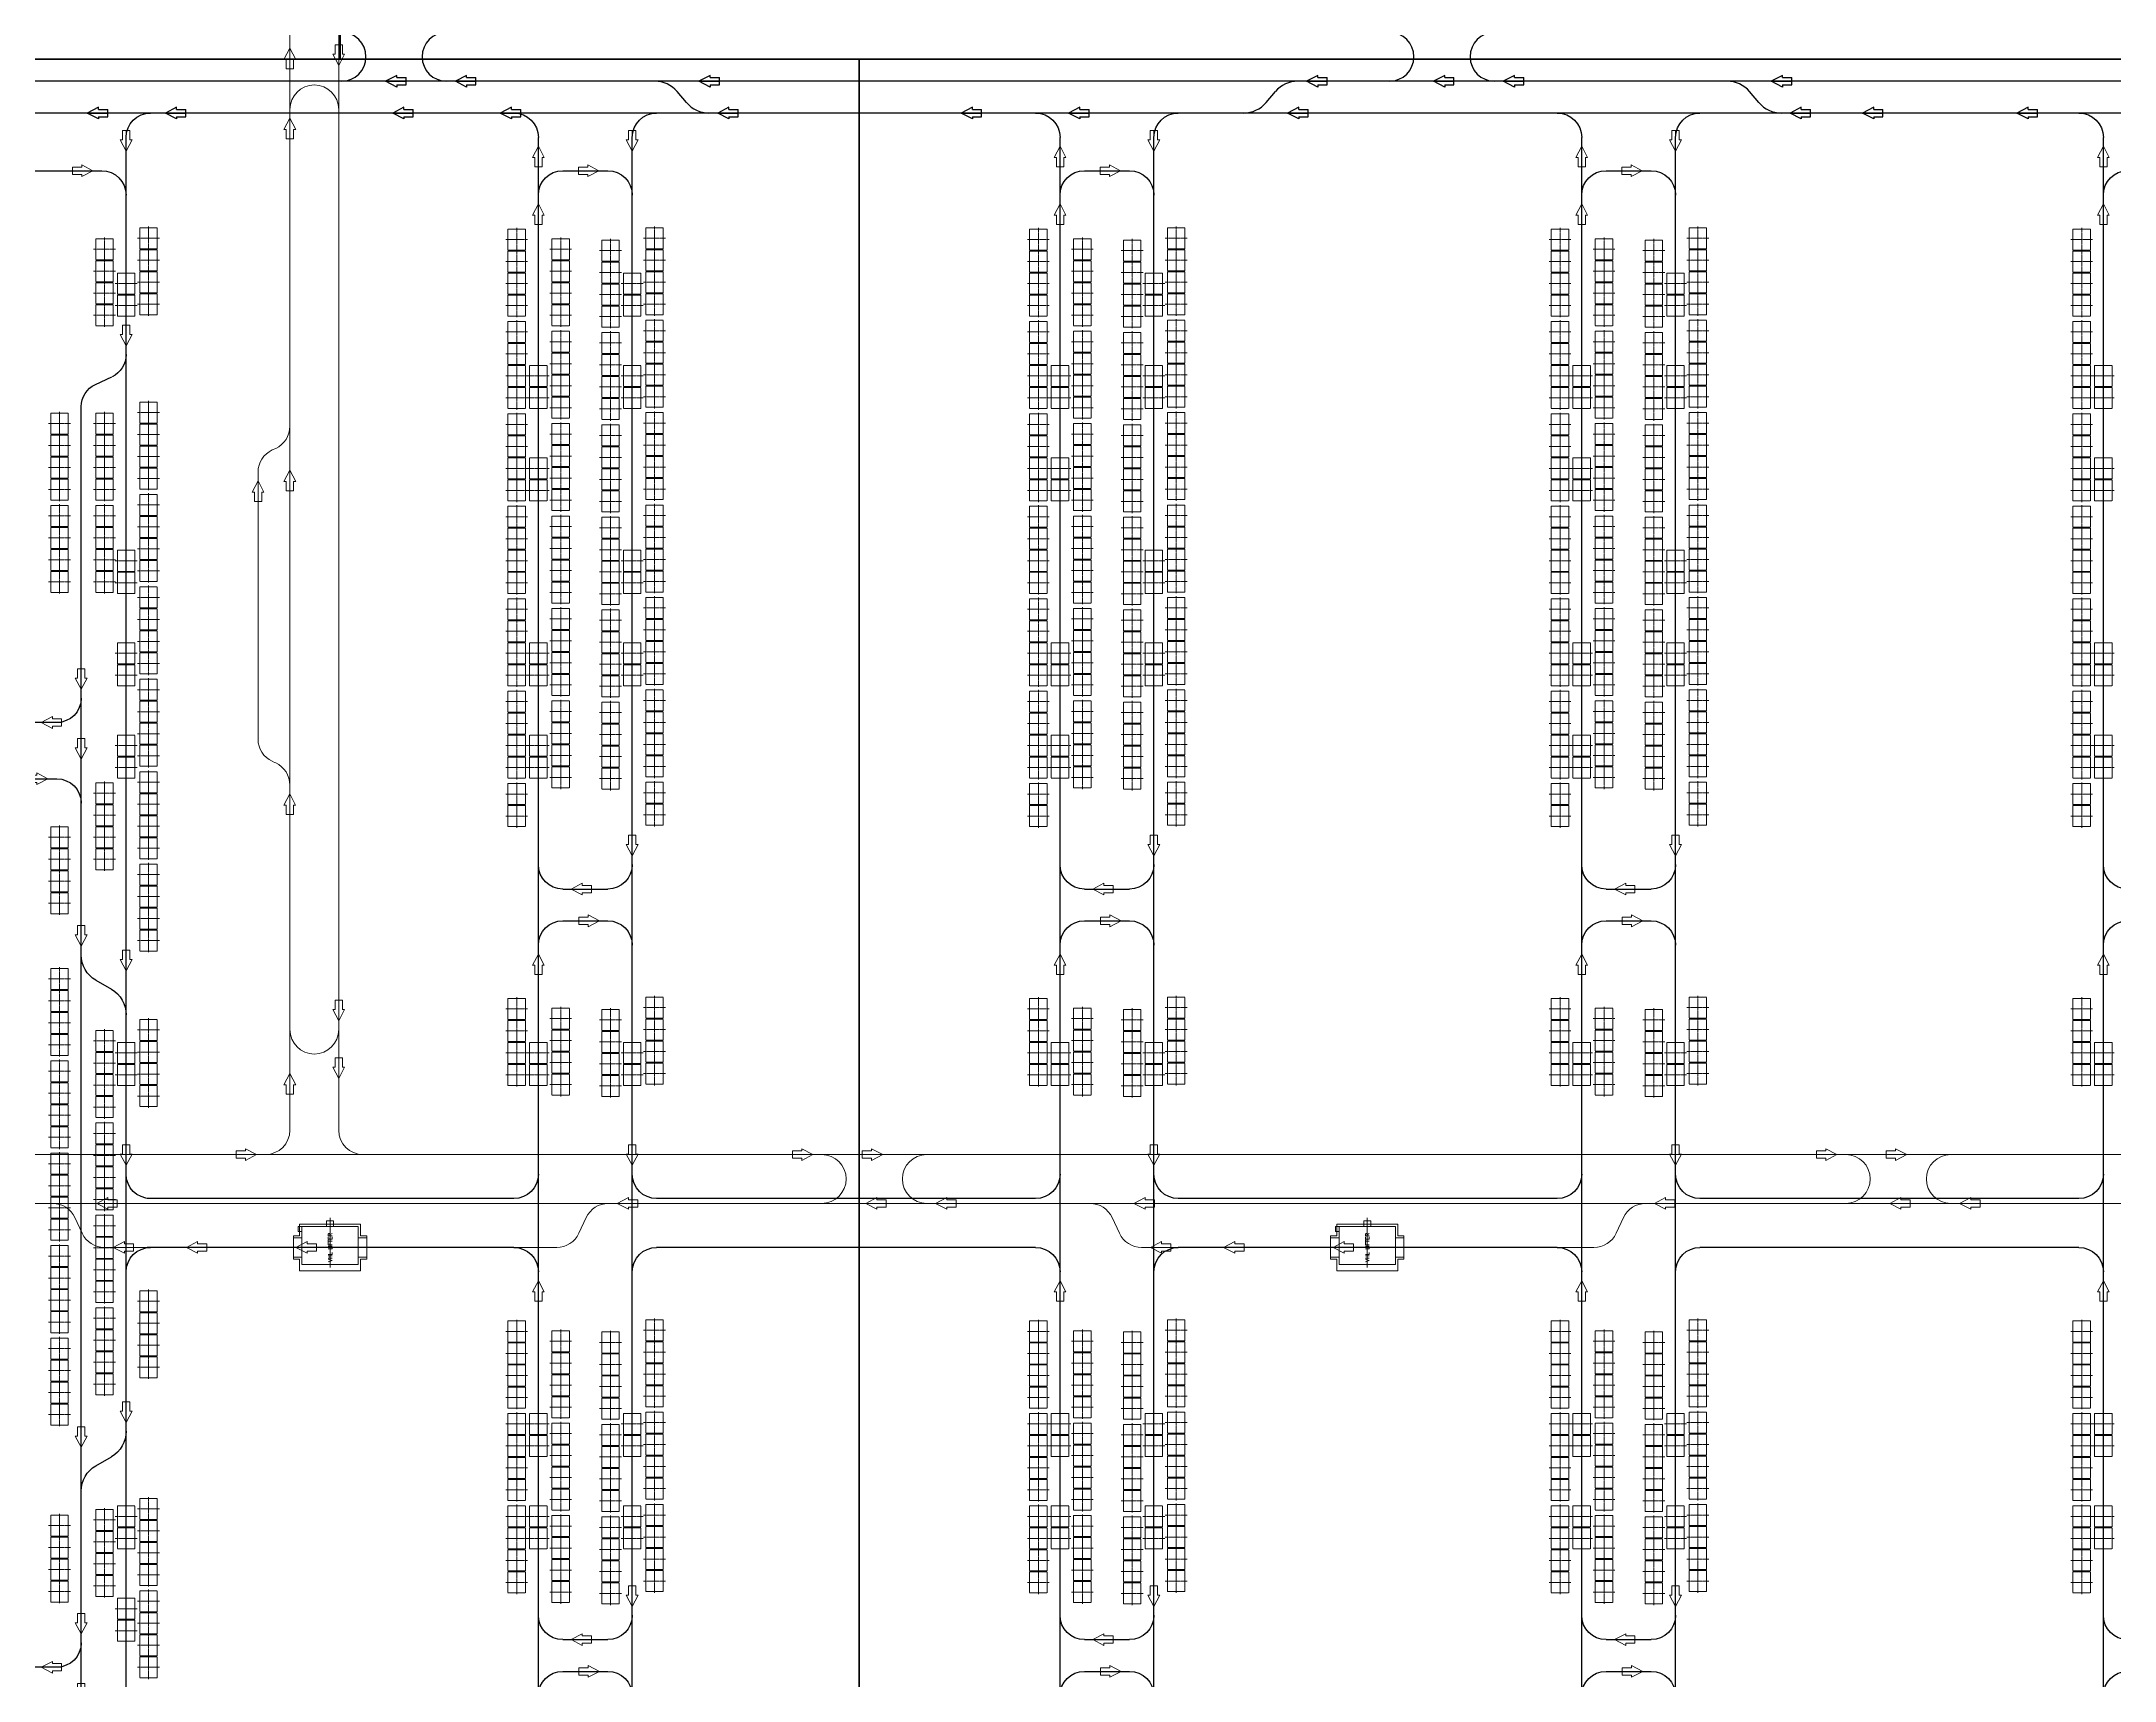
# Model space of a CAD drawing. Header units: millimetres. Extents: x -128 to 670218, y 27186 to 149492.
# Drawn here: x 432642 to 475056, y 46829 to 80349 of the extents above; entities that cross this region are included whole.
import ezdxf
from ezdxf.enums import TextEntityAlignment as Align

# ---------------------------------------------------------------- set-up
doc = ezdxf.new("R2010")
doc.units = ezdxf.units.MM
for name, pattern in [('ACAD_ISO08W100', [36, 24, -3, 6, -3]), ('AM_ISO08W050', [18, 12, -1.5, 3, -1.5]), ('XAT-M16_6F_EQ Layout_20211120$0$ACAD_ISO08W100', [36, 24, -3, 6, -3])]:
    doc.linetypes.add(name, pattern=pattern)
for name, color, linetype, lineweight in [('_CLINE', 4, 'XAT-M16_6F_EQ Layout_20211120$0$ACAD_ISO08W100', 9), ('CL', 4, 'Continuous', 9), ('CLINE', 4, 'ACAD_ISO08W100', 9), ('DIRECT', 40, 'Continuous', 9), ('LINE_EQ', 4, 'AM_ISO08W050', 20), ('LINE_STB', 151, 'Continuous', 30), ('Rail Block(Upper)', 191, 'Continuous', 18), ('Rail_H6022(Upper)', 6, 'Continuous', 18), ('TXT', 3, 'Continuous', 9), ('ZONE', 8, 'Continuous', 9)]:
    doc.layers.add(name, color=color, linetype=linetype, lineweight=lineweight)
doc.layers.add('Rail_H4822(Lower)', color=7, linetype='Continuous')
doc.styles.add('CF-FNT', font='romans.shx', dxfattribs={"width": 0.85, "bigfont": 'bigfont.shx'})

# ---------------------------------------------------------------- blocks, each defined once
blk = doc.blocks.new('*U3')
at = {"color": 0, "linetype": 'ByBlock'}
for p, q in [((-120, -230), (0, 0)), ((0, 0), (0, -420)), ((120, -230), (0, 0)), ((-75, -230), (-120, -230)), ((-75, -230), (-75, -420)), ((75, -420), (-75, -420)), ((75, -230), (75, -420)), ((75, -230), (120, -230))]:
    blk.add_line(p, q, dxfattribs=at)
blk = doc.blocks.new('A$C31676947')
at = {"layer": 'Rail_H4822(Lower)'}
for p, q in [((500, 47250), (500, 500)), ((2420, 47250), (2420, 500)), ((1000, 46570), (1920, 46570)), ((1000, 31870), (1920, 31870)), ((1000, 31220), (1920, 31220)), ((1000, 16520), (1920, 16520)), ((1000, 15870), (1920, 15870)), ((1000, 1180), (1920, 1180))]:
    blk.add_line(p, q, dxfattribs=at)
for centre, start, end in [((0, 47250), 0, 90), ((2920, 47250), 90, 180), ((1000, 46070), 90, 180), ((1920, 46070), 0, 90), ((1000, 32370), 180, 270), ((1920, 32370), 270, 0), ((1000, 30720), 90, 180), ((1920, 30720), 0, 90), ((0, 23700), 270, 0), ((2920, 23700), 180, 270), ((0, 21700), 0, 90), ((2920, 21700), 90, 180), ((1000, 17020), 180, 270), ((1920, 17020), 270, 0), ((1000, 15370), 90, 180), ((1920, 15370), 0, 90), ((1000, 1680), 180, 270), ((1920, 1680), 270, 0), ((0, 500), 270, 0), ((2920, 500), 180, 270)]:
    blk.add_arc(centre, 500, start, end, dxfattribs=at)
at = {"layer": 'DIRECT'}
for p, rotation in [((500, 46970), 180), ((1180, 46570), 89.99999999999999), ((500, 32550), 180), ((500, 23880), 180), ((500, 17200), 180), ((500, 1860), 180), ((1740, 1180), 270), ((500, 680), 180)]:
    blk.add_blockref('*U3', p, dxfattribs=dict(at, rotation=rotation))
for p in [(2420, 47070), (2420, 45890), (2420, 30540), (2420, 21520), (2420, 15190), (2420, 780)]:
    blk.add_blockref('*U3', p, dxfattribs=at)
at = {"layer": 'DIRECT', "lineweight": -2}
for p, rotation in [((1750, 31870), 270), ((1170, 31220), 89.99999999999999), ((1750, 16520), 270), ((1170, 15870), 89.99999999999999)]:
    blk.add_blockref('*U3', p, dxfattribs=dict(at, rotation=rotation))
blk = doc.blocks.new('A$Ca08771bd')
at = {"layer": 'Rail_H4822(Lower)'}
for p, q in [((500, 47250), (500, 500)), ((2920, 47250), (2920, 500)), ((1000, 46570), (2420, 46570)), ((2290, 42199), (2630, 42357)), ((2000, 41745), (2000, 6005)), ((1000, 32935), (1500, 32935)), ((1500, 31785), (1000, 31785)), ((2300, 27664), (2620, 27480)), ((2300, 17736), (2620, 17920)), ((1000, 13615), (1500, 13615)), ((1500, 12465), (1000, 12465)), ((2290, 5552), (2630, 5394)), ((1000, 1180), (2420, 1180))]:
    blk.add_line(p, q, dxfattribs=at)
for centre, radius, start, end in [((0, 47250), 500, 0, 90), ((3420, 47250), 500, 90, 180), ((1000, 46070), 500, 90, 180), ((2420, 46070), 500, 0, 90), ((2420, 42811), 500, 294.8882, 0), ((2500, 41745), 500, 114.8882, 180), ((1000, 33435), 500, 180, 270), ((1500, 33435), 500, 270, 0), ((1000, 31285), 500, 90, 180), ((1500, 31285), 500, 0, 90), ((2600, 28184), 600, 180, 240), ((2320, 26960), 600, 0, 60), ((0, 23700), 500, 270, 0), ((3420, 23700), 500, 180, 270), ((0, 21700), 500, 0, 90), ((3420, 21700), 500, 90, 180), ((2320, 18440), 600, 300, 0), ((2600, 17216), 600, 120, 180), ((1000, 14115), 500, 180, 270), ((1500, 14115), 500, 270, 0), ((1000, 11965), 500, 90, 180), ((1500, 11965), 500, 0, 90), ((2500, 6005), 500, 180, 245.1118), ((2420, 4940), 500, 0, 65.1118), ((1000, 1680), 500, 180, 270), ((2420, 1680), 500, 270, 0), ((0, 500), 500, 270, 0), ((3420, 500), 500, 180, 270)]:
    blk.add_arc(centre, radius, start, end, dxfattribs=at)
at = {"layer": 'DIRECT'}
for p, rotation in [((500, 46970), 180), ((1180, 46570), 90), ((500, 33615), 180), ((1320, 32935), 270), ((500, 32185), 180), ((1180, 31785), 90), ((500, 23880), 180), ((500, 14295), 180), ((1320, 13615), 270), ((500, 12865), 180), ((1180, 12465), 90), ((500, 1860), 180), ((2240, 1180), 270), ((500, 680), 180)]:
    blk.add_blockref('*U3', p, dxfattribs=dict(at, rotation=rotation))
for p in [(2920, 47070), (2920, 45890), (2920, 41911), (2000, 32535), (2000, 31105), (2920, 21520), (2000, 13215), (2000, 11785), (2920, 780)]:
    blk.add_blockref('*U3', p, dxfattribs=at)
at = {"layer": 'DIRECT', "lineweight": -2}
for p in [(2000, 27287), (2920, 26780), (2920, 17543), (2000, 17036), (2920, 4760)]:
    blk.add_blockref('*U3', p, dxfattribs=at)
blk = doc.blocks.new('*U553')
at = {"color": 0, "linetype": 'ByBlock'}
for p, q in [((-120, -230), (0, 0)), ((0, 0), (0, -420)), ((120, -230), (0, 0)), ((-75, -230), (-120, -230)), ((-75, -230), (-75, -420)), ((75, -420), (-75, -420)), ((75, -230), (75, -420)), ((75, -230), (120, -230))]:
    blk.add_line(p, q, dxfattribs=at)
blk = doc.blocks.new('*U555')
at = {"color": 0, "linetype": 'ByBlock'}
for p, q in [((-120, -230), (0, 0)), ((0, 0), (0, -420)), ((120, -230), (0, 0)), ((-75, -230), (-120, -230)), ((-75, -230), (-75, -420)), ((75, -420), (-75, -420)), ((75, -230), (75, -420)), ((75, -230), (120, -230))]:
    blk.add_line(p, q, dxfattribs=at)
blk = doc.blocks.new('*U474')
at = {"color": 0, "linetype": 'ByBlock'}
for p, q in [((-120, -230), (0, 0)), ((0, 0), (0, -420)), ((120, -230), (0, 0)), ((-75, -230), (-120, -230)), ((-75, -230), (-75, -420)), ((75, -420), (-75, -420)), ((75, -230), (75, -420)), ((75, -230), (120, -230))]:
    blk.add_line(p, q, dxfattribs=at)
blk = doc.blocks.new('*U476')
at = {"color": 0, "linetype": 'ByBlock'}
for p, q in [((-120, -230), (0, 0)), ((0, 0), (0, -420)), ((120, -230), (0, 0)), ((-75, -230), (-120, -230)), ((-75, -230), (-75, -420)), ((75, -420), (-75, -420)), ((75, -230), (75, -420)), ((75, -230), (120, -230))]:
    blk.add_line(p, q, dxfattribs=at)
blk = doc.blocks.new('*U680')
at = {"color": 0, "linetype": 'ByBlock'}
for p, q in [((-120, -230), (0, 0)), ((0, 0), (0, -420)), ((120, -230), (0, 0)), ((-75, -230), (-120, -230)), ((-75, -230), (-75, -420)), ((75, -420), (-75, -420)), ((75, -230), (75, -420)), ((75, -230), (120, -230))]:
    blk.add_line(p, q, dxfattribs=at)
blk = doc.blocks.new('*U687')
at = {"color": 0, "linetype": 'ByBlock'}
for p, q in [((-120, -230), (0, 0)), ((0, 0), (0, -420)), ((120, -230), (0, 0)), ((-75, -230), (-120, -230)), ((-75, -230), (-75, -420)), ((75, -420), (-75, -420)), ((75, -230), (75, -420)), ((75, -230), (120, -230))]:
    blk.add_line(p, q, dxfattribs=at)
blk = doc.blocks.new('*U688')
at = {"color": 0, "linetype": 'ByBlock'}
for p, q in [((-120, -230), (0, 0)), ((0, 0), (0, -420)), ((120, -230), (0, 0)), ((-75, -230), (-120, -230)), ((-75, -230), (-75, -420)), ((75, -420), (-75, -420)), ((75, -230), (75, -420)), ((75, -230), (120, -230))]:
    blk.add_line(p, q, dxfattribs=at)
blk = doc.blocks.new('*U689')
at = {"color": 0, "linetype": 'ByBlock'}
for p, q in [((-120, -230), (0, 0)), ((0, 0), (0, -420)), ((120, -230), (0, 0)), ((-75, -230), (-120, -230)), ((-75, -230), (-75, -420)), ((75, -420), (-75, -420)), ((75, -230), (75, -420)), ((75, -230), (120, -230))]:
    blk.add_line(p, q, dxfattribs=at)
blk = doc.blocks.new('*U690')
at = {"color": 0, "linetype": 'ByBlock'}
for p, q in [((-120, -230), (0, 0)), ((0, 0), (0, -420)), ((120, -230), (0, 0)), ((-75, -230), (-120, -230)), ((-75, -230), (-75, -420)), ((75, -420), (-75, -420)), ((75, -230), (75, -420)), ((75, -230), (120, -230))]:
    blk.add_line(p, q, dxfattribs=at)
blk = doc.blocks.new('*U691')
at = {"color": 0, "linetype": 'ByBlock'}
for p, q in [((-120, -230), (0, 0)), ((0, 0), (0, -420)), ((120, -230), (0, 0)), ((-75, -230), (-120, -230)), ((-75, -230), (-75, -420)), ((75, -420), (-75, -420)), ((75, -230), (75, -420)), ((75, -230), (120, -230))]:
    blk.add_line(p, q, dxfattribs=at)
blk = doc.blocks.new('*U692')
at = {"color": 0, "linetype": 'ByBlock'}
for p, q in [((-120, -230), (0, 0)), ((0, 0), (0, -420)), ((120, -230), (0, 0)), ((-75, -230), (-120, -230)), ((-75, -230), (-75, -420)), ((75, -420), (-75, -420)), ((75, -230), (75, -420)), ((75, -230), (120, -230))]:
    blk.add_line(p, q, dxfattribs=at)
blk = doc.blocks.new('*U693')
at = {"color": 0, "linetype": 'ByBlock'}
for p, q in [((-120, -230), (0, 0)), ((0, 0), (0, -420)), ((120, -230), (0, 0)), ((-75, -230), (-120, -230)), ((-75, -230), (-75, -420)), ((75, -420), (-75, -420)), ((75, -230), (75, -420)), ((75, -230), (120, -230))]:
    blk.add_line(p, q, dxfattribs=at)
blk = doc.blocks.new('*U311')
at = {"color": 0, "linetype": 'ByBlock'}
for p, q in [((-120, -230), (0, 0)), ((0, 0), (0, -420)), ((120, -230), (0, 0)), ((-75, -230), (-120, -230)), ((-75, -230), (-75, -420)), ((75, -420), (-75, -420)), ((75, -230), (75, -420)), ((75, -230), (120, -230))]:
    blk.add_line(p, q, dxfattribs=at)
blk = doc.blocks.new('*U312')
at = {"color": 0, "linetype": 'ByBlock'}
for p, q in [((-120, -230), (0, 0)), ((0, 0), (0, -420)), ((120, -230), (0, 0)), ((-75, -230), (-120, -230)), ((-75, -230), (-75, -420)), ((75, -420), (-75, -420)), ((75, -230), (75, -420)), ((75, -230), (120, -230))]:
    blk.add_line(p, q, dxfattribs=at)
blk = doc.blocks.new('*U317')
at = {"color": 0, "linetype": 'ByBlock'}
for p, q in [((-120, -230), (0, 0)), ((0, 0), (0, -420)), ((120, -230), (0, 0)), ((-75, -230), (-120, -230)), ((-75, -230), (-75, -420)), ((75, -420), (-75, -420)), ((75, -230), (75, -420)), ((75, -230), (120, -230))]:
    blk.add_line(p, q, dxfattribs=at)
blk = doc.blocks.new('*U318')
at = {"color": 0, "linetype": 'ByBlock'}
for p, q in [((-120, -230), (0, 0)), ((0, 0), (0, -420)), ((120, -230), (0, 0)), ((-75, -230), (-120, -230)), ((-75, -230), (-75, -420)), ((75, -420), (-75, -420)), ((75, -230), (75, -420)), ((75, -230), (120, -230))]:
    blk.add_line(p, q, dxfattribs=at)
blk = doc.blocks.new('*U286')
at = {"color": 0, "linetype": 'ByBlock'}
for p, q in [((-120, -230), (0, 0)), ((0, 0), (0, -420)), ((120, -230), (0, 0)), ((-75, -230), (-120, -230)), ((-75, -230), (-75, -420)), ((75, -420), (-75, -420)), ((75, -230), (75, -420)), ((75, -230), (120, -230))]:
    blk.add_line(p, q, dxfattribs=at)
blk = doc.blocks.new('*U287')
at = {"color": 0, "linetype": 'ByBlock'}
for p, q in [((-120, -230), (0, 0)), ((0, 0), (0, -420)), ((120, -230), (0, 0)), ((-75, -230), (-120, -230)), ((-75, -230), (-75, -420)), ((75, -420), (-75, -420)), ((75, -230), (75, -420)), ((75, -230), (120, -230))]:
    blk.add_line(p, q, dxfattribs=at)
blk = doc.blocks.new('EG-TR_ARW_1-2')
at = {"color": 0, "linetype": 'ByBlock'}
for p, q in [((-120, -230), (0, 0)), ((0, 0), (0, -420)), ((120, -230), (0, 0)), ((-75, -230), (-120, -230)), ((-75, -230), (-75, -420)), ((75, -420), (-75, -420)), ((75, -230), (75, -420)), ((75, -230), (120, -230))]:
    blk.add_line(p, q, dxfattribs=at)
blk = doc.blocks.new('A$C90e8e326')
at = {"layer": 'Rail_H6022(Upper)'}
for p, q in [((436686, 75000), (436686, 28750)), ((437686, 75000), (437686, 28750)), ((436325, 42659), (436396, 42691)), ((436036, 36745), (436036, 42205)), ((436325, 36291), (436396, 36259)), ((342241, 28250), (660086, 28250)), ((341241, 27250), (597147, 27250)), ((432437, 26640), (432288, 26960)), ((442600, 26640), (442749, 26960)), ((453658, 26640), (453509, 26960)), ((463821, 26640), (463970, 26960)), ((432890, 26350), (442147, 26350)), ((454111, 26350), (463368, 26350))]:
    blk.add_line(p, q, dxfattribs=at)
for centre, start, end in [((437186, 49625), 0, 180), ((436186, 43145), 294.8882, 0), ((436536, 42205), 114.8882, 180), ((436536, 36745), 180, 245.1118), ((436186, 35805), 0, 65.1118), ((437186, 30805), 180, 0), ((436186, 28750), 270, 0), ((438186, 28750), 180, 270), ((447568, 27750), 270, 90), ((449718, 27750), 90, 270), ((468519, 27750), 270, 90), ((470669, 27750), 90, 270), ((431834, 26750), 24.8882, 90), ((443203, 26750), 90, 155.1118), ((453055, 26750), 24.8882, 90), ((464424, 26750), 90, 155.1118), ((432890, 26850), 204.8882, 270), ((442147, 26850), 270, 335.1118), ((454111, 26850), 204.8882, 270), ((463368, 26850), 270, 335.1118)]:
    blk.add_arc(centre, 500, start, end, dxfattribs=at)
for p, xscale, rotation in [((437686, 50525), -1, 180), ((437686, 30985), -1, 180), ((437686, 29805), -1, 180), ((436006, 28250), -1, 270), ((447388, 28250), -1, 270), ((448818, 28250), -1, 270), ((468339, 28250), -1, 270), ((469769, 28250), -1, 270), ((432734, 27250), -1.000000000000001, 90), ((448468, 27250), -1.000000000000001, 90), ((449898, 27250), -1.000000000000001, 90), ((453955, 27250), -1.000000000000001, 90), ((469419, 27250), -1.000000000000001, 90), ((470849, 27250), -1.000000000000001, 90), ((433070, 26350), -1.000000000000001, 90), ((454291, 26350), -1.000000000000001, 90)]:
    blk.add_blockref('EG-TR_ARW_1-2', p, dxfattribs=dict(at, xscale=xscale, rotation=rotation))
at = {"layer": 'Rail_H6022(Upper)', "xscale": -1}
for p in [(436686, 50875), (436686, 49445), (436036, 42025), (436686, 42245), (436685, 35625), (436686, 29905)]:
    blk.add_blockref('EG-TR_ARW_1-2', p, dxfattribs=at)
at = {"layer": 'Rail_H6022(Upper)', "lineweight": -2, "xscale": -1.000000000000001, "rotation": 90}
for p in [(443383, 27250), (464604, 27250), (434570, 26350), (455791, 26350)]:
    blk.add_blockref('EG-TR_ARW_1-2', p, dxfattribs=at)
blk = doc.blocks.new('*U825')
at = {"color": 0, "linetype": 'ByBlock', "lineweight": -2}
for points in [[(-350, -575), (-350, 575), (425, 575), (425, -575)], [(196, 575), (196, 750), (-196, 750), (-196, 575)], [(545, -72), (545, 72), (425, 72), (425, -72)], [(196, -750), (196, -575), (-196, -575), (-196, -750)]]:
    blk.add_lwpolyline(points, close=True, dxfattribs=at)
at = {"color": 0}
blk.add_lwpolyline([(325, 650), (325, 575), (425, 575), (425, 650)], close=True, dxfattribs=at)
at = {"layer": 'CL'}
blk.add_line((0, 750), (0, -750), dxfattribs=at)
at = {"layer": 'CLINE'}
blk.add_line((-411, 0), (604, 0), dxfattribs=at)
at = {"layer": 'ZONE'}
for p, q in [((-240, 625), (-475, 625)), ((-475, 625), (-475, -625)), ((-240, 625), (-240, 750)), ((-240, 750), (240, 750)), ((240, 750), (240, 625)), ((240, 625), (475, 625)), ((475, 625), (475, -625)), ((-475, -625), (-240, -625)), ((-240, -625), (-240, -750)), ((-240, -750), (240, -750)), ((240, -750), (240, -625)), ((475, -625), (240, -625))]:
    blk.add_line(p, q, dxfattribs=at)
at = {"layer": 'DIRECT', "lineweight": -2}
blk.add_blockref('EG-TR_ARW_1-2', (0, 700), dxfattribs=at)
at = {"layer": 'TXT', "style": 'CF-FNT', "flags": 8}
blk.add_attdef('UNITID', text='', height=80, dxfattribs=at).set_placement((0, 0), align=Align.MIDDLE_CENTER)
blk = doc.blocks.new('XAT-M16_6F_EQ Layout_20211120$0$EG-12_FOUP_(01)-pv')
at = {"layer": '_CLINE'}
for p, q in [((0, 211), (0, -235)), ((-239, -12), (239, -12))]:
    blk.add_line(p, q, dxfattribs=at)
at = {"layer": 'LINE_EQ'}
blk.add_lwpolyline([(-215, 166), (-215, -190), (215, -190), (215, 166)], close=True, dxfattribs=at)
blk = doc.blocks.new('A$Ca79c4620')
at = {"rotation": 89.99999999999999}
for p in [(945, -882), (945, -1332), (945, -1782), (945, -2232)]:
    blk.add_blockref('XAT-M16_6F_EQ Layout_20211120$0$EG-12_FOUP_(01)-pv', p, dxfattribs=at)
blk = doc.blocks.new('A$Cb83e1a90')
at = {"rotation": 89.99999999999999}
for p in [(-955, -909), (-955, -1359), (-955, -1809), (-955, -2259)]:
    blk.add_blockref('XAT-M16_6F_EQ Layout_20211120$0$EG-12_FOUP_(01)-pv', p, dxfattribs=at)

msp = doc.modelspace()

# ---------------------------------------------------------------- linework, layer by layer
for points in [[(385178, 132785), (438756, 132785), (438756, 79986), (385178, 79986)], [(438756, 132785), (534517, 132785), (534517, 79986), (438756, 79986)], [(427640, 79986), (449374, 79986), (449374, 27186), (427640, 27186)], [(449374, 79986), (524036, 79986), (524036, 27186), (449374, 27186)]]:
    msp.add_lwpolyline(points, close=True)
at = {"layer": 'Rail_H4822(Lower)'}
for p, q in [((661675, 79536), (411771, 79536)), ((445841, 79098), (445649, 79325)), ((457696, 79098), (457888, 79325)), ((467781, 79098), (467589, 79325)), ((667391, 78886), (411298, 78886)), ((442308, 56686), (434805, 56686)), ((452981, 56686), (445228, 56686)), ((463654, 56686), (455901, 56686)), ((474327, 56686), (466574, 56686)), ((442308, 55686), (434805, 55686)), ((452981, 55686), (445228, 55686)), ((463654, 55686), (455901, 55686)), ((474327, 55686), (466574, 55686))]:
    msp.add_line(p, q, dxfattribs=at)
for centre, radius, start, end in [((438781, 80036), 500, 270, 90), ((440931, 80036), 500, 90, 270), ((460221, 80036), 500, 270, 90), ((462371, 80036), 500, 90, 270), ((445191, 78936), 600, 40.3016, 90), ((458345, 78936), 600, 90, 139.6984), ((467131, 78936), 600, 40.3016, 90), ((446298, 79486), 600, 220.3016, 270), ((457238, 79486), 600, 270, 319.6984), ((468238, 79486), 600, 220.3016, 270)]:
    msp.add_arc(centre, radius, start, end, dxfattribs=at)

# ---------------------------------------------------------------- block references
at = {"layer": 'LINE_EQ', "rotation": 89.99999999999999}
for p in [(434363, 75398), (444716, 75398), (455389, 75398), (466062, 75398), (434363, 74948), (444716, 74948), (455389, 74948), (466062, 74948), (442796, 73508), (444716, 73508), (453469, 73508), (455389, 73508), (464142, 73508), (466062, 73508), (474815, 73508), (442796, 73058), (444716, 73058), (453469, 73058), (455389, 73058), (464142, 73058), (466062, 73058), (474815, 73058), (442796, 71618), (453469, 71618), (464142, 71618), (474815, 71618), (442796, 71168), (453469, 71168), (464142, 71168), (474815, 71168), (434363, 69728), (444716, 69728), (455389, 69728), (466062, 69728), (434363, 69278), (444716, 69278), (455389, 69278), (466062, 69278), (434363, 67838), (442796, 67838), (444716, 67838), (453469, 67838), (455389, 67838), (464142, 67838), (466062, 67838), (474815, 67838), (434363, 67388), (442796, 67388), (444716, 67388), (453469, 67388), (455389, 67388), (464142, 67388), (466062, 67388), (474815, 67388), (434363, 65948), (442796, 65948), (453469, 65948), (464142, 65948), (474815, 65948), (434363, 65498), (442796, 65498), (453469, 65498), (464142, 65498), (474815, 65498), (434363, 59664), (442796, 59664), (444716, 59664), (453469, 59664), (455389, 59664), (464142, 59664), (466062, 59664), (474815, 59664), (434363, 59214), (442796, 59214), (444716, 59214), (453469, 59214), (455389, 59214), (464142, 59214), (466062, 59214), (474815, 59214), (442796, 52077), (444716, 52077), (453469, 52077), (455389, 52077), (464142, 52077), (466062, 52077), (474815, 52077), (442796, 51627), (444716, 51627), (453469, 51627), (455389, 51627), (464142, 51627), (466062, 51627), (474815, 51627), (434363, 50187), (442796, 50187), (444716, 50187), (453469, 50187), (455389, 50187), (464142, 50187), (466062, 50187), (474815, 50187), (434363, 49737), (442796, 49737), (444716, 49737), (453469, 49737), (455389, 49737), (464142, 49737), (466062, 49737), (474815, 49737), (434363, 48297), (434363, 47847)]:
    msp.add_blockref('XAT-M16_6F_EQ Layout_20211120$0$EG-12_FOUP_(01)-pv', p, dxfattribs=at)
at = {"layer": 'LINE_STB'}
for name, p in [('A$Ca79c4620', (433875, 77207)), ('A$Cb83e1a90', (434875, 77008)), ('A$Cb83e1a90', (435775, 73670)), ('A$Cb83e1a90', (433955, 73445)), ('A$Cb83e1a90', (434875, 73445)), ('A$Cb83e1a90', (433955, 71555)), ('A$Cb83e1a90', (433955, 71555)), ('A$Cb83e1a90', (434875, 71555)), ('A$Cb83e1a90', (435775, 71780)), ('A$Cb83e1a90', (435775, 69890)), ('A$Cb83e1a90', (435775, 68000)), ('A$Cb83e1a90', (435775, 66110)), ('A$Cb83e1a90', (434875, 65885)), ('A$Cb83e1a90', (433955, 64985)), ('A$Cb83e1a90', (435775, 64220)), ('A$Cb83e1a90', (433955, 62087)), ('A$Cb83e1a90', (435775, 61042)), ('A$Cb83e1a90', (434875, 60817)), ('A$Cb83e1a90', (433955, 60197)), ('A$Cb83e1a90', (434875, 58927)), ('A$Cb83e1a90', (433955, 58307)), ('A$Cb83e1a90', (434875, 57037)), ('A$Cb83e1a90', (433955, 56417)), ('A$Cb83e1a90', (435775, 55496)), ('A$Cb83e1a90', (434875, 55147)), ('A$Cb83e1a90', (433955, 54527)), ('A$Cb83e1a90', (435775, 51248)), ('A$Cb83e1a90', (433955, 50908)), ('A$Cb83e1a90', (434875, 51023)), ('A$Cb83e1a90', (435775, 49358))]:
    msp.add_blockref(name, p, dxfattribs=at)
at = {"layer": 'LINE_STB', "rotation": 89.99999999999999}
for p in [(442353, 76298), (445173, 76324), (453026, 76298), (455846, 76324), (463699, 76298), (466519, 76324), (474372, 76298), (442353, 75848), (443253, 76099), (444273, 76073), (445173, 75874), (453026, 75848), (453926, 76099), (454946, 76073), (455846, 75874), (463699, 75848), (464599, 76099), (465619, 76073), (466519, 75874), (474372, 75848), (442353, 75398), (443253, 75649), (444273, 75623), (445173, 75424), (453026, 75398), (453926, 75649), (454946, 75623), (455846, 75424), (463699, 75398), (464599, 75649), (465619, 75623), (466519, 75424), (474372, 75398), (442353, 74948), (443253, 75199), (444273, 75173), (445173, 74974), (453026, 74948), (453926, 75199), (454946, 75173), (455846, 74974), (463699, 74948), (464599, 75199), (465619, 75173), (466519, 74974), (474372, 74948), (443253, 74749), (444273, 74723), (445173, 74434), (453926, 74749), (454946, 74723), (455846, 74434), (464599, 74749), (465619, 74723), (466519, 74434), (442353, 74408), (443253, 74209), (444273, 74183), (453026, 74408), (453926, 74209), (454946, 74183), (463699, 74408), (464599, 74209), (465619, 74183), (474372, 74408), (442353, 73958), (443253, 73759), (444273, 73733), (445173, 73984), (453026, 73958), (453926, 73759), (454946, 73733), (455846, 73984), (463699, 73958), (464599, 73759), (465619, 73733), (466519, 73984), (474372, 73958), (442353, 73508), (443253, 73309), (444273, 73283), (445173, 73534), (453026, 73508), (453926, 73309), (454946, 73283), (455846, 73534), (463699, 73508), (464599, 73309), (465619, 73283), (466519, 73534), (474372, 73508), (442353, 73058), (443253, 72859), (444273, 72833), (445173, 73084), (453026, 73058), (453926, 72859), (454946, 72833), (455846, 73084), (463699, 73058), (464599, 72859), (465619, 72833), (466519, 73084), (474372, 73058), (442353, 72518), (443253, 72319), (444273, 72293), (445173, 72544), (453026, 72518), (453926, 72319), (454946, 72293), (455846, 72544), (463699, 72518), (464599, 72319), (465619, 72293), (466519, 72544), (474372, 72518), (442353, 72068), (443253, 71869), (445173, 72094), (453026, 72068), (453926, 71869), (455846, 72094), (463699, 72068), (464599, 71869), (466519, 72094), (474372, 72068), (442353, 71618), (444273, 71843), (445173, 71644), (453026, 71618), (454946, 71843), (455846, 71644), (463699, 71618), (465619, 71843), (466519, 71644), (474372, 71618), (442353, 71168), (443253, 71419), (444273, 71393), (445173, 71194), (453026, 71168), (453926, 71419), (454946, 71393), (455846, 71194), (463699, 71168), (464599, 71419), (465619, 71393), (466519, 71194), (474372, 71168), (442353, 70628), (443253, 70969), (444273, 70943), (445173, 70654), (453026, 70628), (453926, 70969), (454946, 70943), (455846, 70654), (463699, 70628), (464599, 70969), (465619, 70943), (466519, 70654), (474372, 70628), (442353, 70178), (443253, 70429), (444273, 70403), (445173, 70204), (453026, 70178), (453926, 70429), (454946, 70403), (455846, 70204), (463699, 70178), (464599, 70429), (465619, 70403), (466519, 70204), (474372, 70178), (443253, 69979), (444273, 69953), (445173, 69754), (453926, 69979), (454946, 69953), (455846, 69754), (464599, 69979), (465619, 69953), (466519, 69754), (442353, 69728), (443253, 69529), (444273, 69503), (453026, 69728), (453926, 69529), (454946, 69503), (463699, 69728), (464599, 69529), (465619, 69503), (474372, 69728), (442353, 69278), (443253, 69079), (444273, 69053), (445173, 69304), (453026, 69278), (453926, 69079), (454946, 69053), (455846, 69304), (463699, 69278), (464599, 69079), (465619, 69053), (466519, 69304), (474372, 69278), (442353, 68738), (443253, 68539), (444273, 68513), (445173, 68764), (453026, 68738), (453926, 68539), (454946, 68513), (455846, 68764), (463699, 68738), (464599, 68539), (465619, 68513), (466519, 68764), (474372, 68738), (442353, 68288), (443253, 68089), (444273, 68063), (445173, 68314), (453026, 68288), (453926, 68089), (454946, 68063), (455846, 68314), (463699, 68288), (464599, 68089), (465619, 68063), (466519, 68314), (474372, 68288), (442353, 67838), (443253, 67639), (445173, 67864), (453026, 67838), (453926, 67639), (455846, 67864), (463699, 67838), (464599, 67639), (466519, 67864), (474372, 67838), (442353, 67388), (444273, 67613), (445173, 67414), (453026, 67388), (454946, 67613), (455846, 67414), (463699, 67388), (465619, 67613), (466519, 67414), (474372, 67388), (442353, 66848), (443253, 67189), (444273, 67163), (445173, 66874), (453026, 66848), (453926, 67189), (454946, 67163), (455846, 66874), (463699, 66848), (464599, 67189), (465619, 67163), (466519, 66874), (474372, 66848), (442353, 66398), (443253, 66649), (444273, 66623), (445173, 66424), (453026, 66398), (453926, 66649), (454946, 66623), (455846, 66424), (463699, 66398), (464599, 66649), (465619, 66623), (466519, 66424), (474372, 66398), (442353, 65948), (443253, 66199), (444273, 66173), (445173, 65974), (453026, 65948), (453926, 66199), (454946, 66173), (455846, 65974), (463699, 65948), (464599, 66199), (465619, 66173), (466519, 65974), (474372, 65948), (443253, 65749), (444273, 65723), (445173, 65524), (453926, 65749), (454946, 65723), (455846, 65524), (464599, 65749), (465619, 65723), (466519, 65524), (442353, 65498), (443253, 65299), (444273, 65273), (453026, 65498), (453926, 65299), (454946, 65273), (463699, 65498), (464599, 65299), (465619, 65273), (474372, 65498), (442353, 64958), (445173, 64984), (453026, 64958), (455846, 64984), (463699, 64958), (466519, 64984), (474372, 64958), (442353, 64508), (445173, 64534), (453026, 64508), (455846, 64534), (463699, 64508), (466519, 64534), (474372, 64508), (442353, 60564), (445173, 60590), (453026, 60564), (455846, 60590), (463699, 60564), (466519, 60590), (474372, 60564), (442353, 60114), (443253, 60365), (444273, 60339), (445173, 60140), (453026, 60114), (453926, 60365), (454946, 60339), (455846, 60140), (463699, 60114), (464599, 60365), (465619, 60339), (466519, 60140), (474372, 60114), (442353, 59664), (443253, 59915), (444273, 59889), (445173, 59690), (453026, 59664), (453926, 59915), (454946, 59889), (455846, 59690), (463699, 59664), (464599, 59915), (465619, 59889), (466519, 59690), (474372, 59664), (442353, 59214), (443253, 59465), (444273, 59439), (445173, 59240), (453026, 59214), (453926, 59465), (454946, 59439), (455846, 59240), (463699, 59214), (464599, 59465), (465619, 59439), (466519, 59240), (474372, 59214), (443253, 59015), (444273, 58989), (453926, 59015), (454946, 58989), (464599, 59015), (465619, 58989), (442353, 53967), (443253, 53768), (444273, 53742), (445173, 53993), (453026, 53967), (453926, 53768), (454946, 53742), (455846, 53993), (463699, 53967), (464599, 53768), (465619, 53742), (466519, 53993), (474372, 53967), (442353, 53517), (443253, 53318), (444273, 53292), (445173, 53543), (453026, 53517), (453926, 53318), (454946, 53292), (455846, 53543), (463699, 53517), (464599, 53318), (465619, 53292), (466519, 53543), (474372, 53517), (442353, 53067), (443253, 52868), (444273, 52842), (445173, 53093), (453026, 53067), (453926, 52868), (454946, 52842), (455846, 53093), (463699, 53067), (464599, 52868), (465619, 52842), (466519, 53093), (474372, 53067), (442353, 52617), (443253, 52418), (444273, 52392), (445173, 52643), (453026, 52617), (453926, 52418), (454946, 52392), (455846, 52643), (463699, 52617), (464599, 52418), (465619, 52392), (466519, 52643), (474372, 52617), (442353, 52077), (445173, 52103), (453026, 52077), (455846, 52103), (463699, 52077), (466519, 52103), (474372, 52077), (442353, 51627), (443253, 51878), (444273, 51852), (445173, 51653), (453026, 51627), (453926, 51878), (454946, 51852), (455846, 51653), (463699, 51627), (464599, 51878), (465619, 51852), (466519, 51653), (474372, 51627), (442353, 51177), (443253, 51428), (444273, 51402), (445173, 51203), (453026, 51177), (453926, 51428), (454946, 51402), (455846, 51203), (463699, 51177), (464599, 51428), (465619, 51402), (466519, 51203), (474372, 51177), (442353, 50727), (443253, 50978), (444273, 50952), (445173, 50753), (453026, 50727), (453926, 50978), (454946, 50952), (455846, 50753), (463699, 50727), (464599, 50978), (465619, 50952), (466519, 50753), (474372, 50727), (443253, 50528), (444273, 50502), (453926, 50528), (454946, 50502), (464599, 50528), (465619, 50502), (442353, 50187), (443253, 49988), (444273, 49962), (445173, 50213), (453026, 50187), (453926, 49988), (454946, 49962), (455846, 50213), (463699, 50187), (464599, 49988), (465619, 49962), (466519, 50213), (474372, 50187), (442353, 49737), (443253, 49538), (444273, 49512), (445173, 49763), (453026, 49737), (453926, 49538), (454946, 49512), (455846, 49763), (463699, 49737), (464599, 49538), (465619, 49512), (466519, 49763), (474372, 49737), (442353, 49287), (443253, 49088), (444273, 49062), (445173, 49313), (453026, 49287), (453926, 49088), (454946, 49062), (455846, 49313), (463699, 49287), (464599, 49088), (465619, 49062), (466519, 49313), (474372, 49287), (442353, 48837), (443253, 48638), (444273, 48612), (445173, 48863), (453026, 48837), (453926, 48638), (454946, 48612), (455846, 48863), (463699, 48837), (464599, 48638), (465619, 48612), (466519, 48863), (474372, 48837)]:
    msp.add_blockref('XAT-M16_6F_EQ Layout_20211120$0$EG-12_FOUP_(01)-pv', p, dxfattribs=at)
at = {"layer": 'Rail Block(Upper)'}
ref = msp.add_blockref('*U825', (438547, 55686), dxfattribs=dict(at, rotation=89.99999999999999))
ref.add_attrib('UNITID', 'VHL LIFTER', dxfattribs={"layer": 'TXT', "height": 80, "rotation": 90, "style": 'CF-FNT'}).set_placement((438547, 55686), align=Align.MIDDLE_CENTER)
ref = msp.add_blockref('*U825', (459768, 55686), dxfattribs=dict(at, rotation=89.99999999999999))
ref.add_attrib('UNITID', 'VHL LIFTER', dxfattribs={"layer": 'TXT', "height": 80, "rotation": 90, "style": 'CF-FNT'}).set_placement((459768, 55686), align=Align.MIDDLE_CENTER)
at = {"layer": 'Rail_H4822(Lower)'}
msp.add_blockref('A$C90e8e326', (1038, 29336), dxfattribs=at)
at = {"layer": 'Rail_H4822(Lower)', "xscale": -1}
for name, p, rotation in [('*U476', (439681, 79536), 90), ('*U555', (441111, 79536), 90), ('*U287', (446091, 79536), 90), ('*U318', (458525, 79536), 90), ('*U474', (461121, 79536), 90), ('*U553', (462551, 79536), 90), ('*U312', (468031, 79536), 90), ('*U688', (433578, 78886), 90), ('*U687', (435178, 78886), 90), ('*U690', (439828, 78886), 90), ('*U689', (442028, 78886), 90), ('*U286', (446478, 78886), 90), ('*U692', (451458, 78886), 90), ('*U691', (453658, 78886), 90), ('*U317', (458138, 78886), 90), ('*U311', (468418, 78886), 90), ('*U693', (469898, 78886), 90), ('*U680', (473058, 78886), 90), ('A$Ca08771bd', (431455, 78886), 180), ('A$C31676947', (442308, 78886), 180), ('A$C31676947', (452981, 78886), 180), ('A$C31676947', (463654, 78886), 180), ('A$C31676947', (474327, 78886), 180)]:
    msp.add_blockref(name, p, dxfattribs=dict(at, rotation=rotation))

doc.saveas('drawing.dxf')
